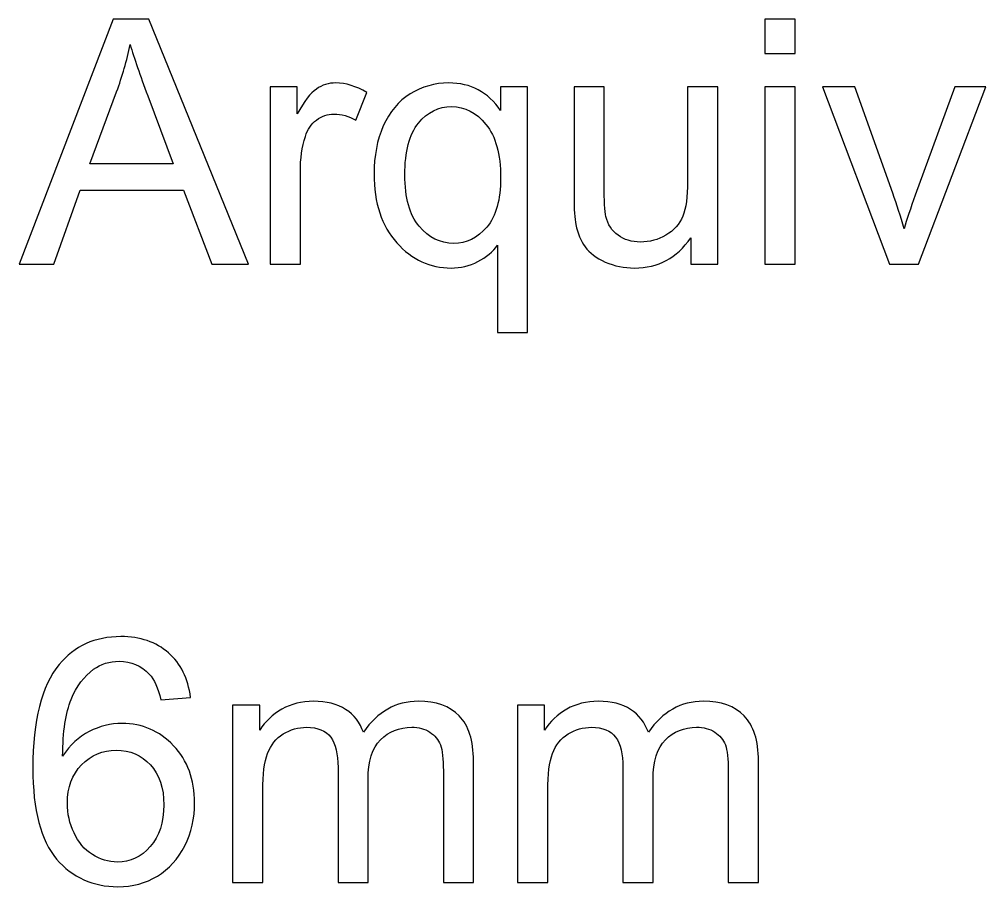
# Model space of a CAD drawing. Header units: millimetres. Extents: x -905 to 1142, y -1989 to -1170.
# Drawn here: x -851.5 to -659.6, y -1343 to -1170.8 of the extents above; entities that cross this region are included whole.
import ezdxf

# ---------------------------------------------------------------- set-up
doc = ezdxf.new("R2010")
doc.units = ezdxf.units.MM
doc.header["$MEASUREMENT"] = 0
doc.layers.add('Camada 1', color=7, linetype='Continuous')

msp = doc.modelspace()

# ---------------------------------------------------------------- linework, layer by layer
at = {"layer": 'Camada 1', "color": 250}
for points, knots in [([(-851.4624, -1219.4349), (-851.4624, -1219.4349), (-832.8083, -1170.8075), (-832.8083, -1170.8075), (-832.8083, -1170.8075), (-832.8083, -1170.8075), (-825.7338, -1170.8075), (-825.7338, -1170.8075), (-825.7338, -1170.8075), (-825.7338, -1170.8075), (-805.9365, -1219.4349), (-805.9365, -1219.4349), (-805.9365, -1219.4349), (-805.9365, -1219.4349), (-813.26, -1219.4349), (-813.26, -1219.4349), (-813.26, -1219.4349), (-813.26, -1219.4349), (-818.8857, -1204.6973), (-818.8857, -1204.6973), (-818.8857, -1204.6973), (-818.8857, -1204.6973), (-839.3621, -1204.6973), (-839.3621, -1204.6973), (-839.3621, -1204.6973), (-839.3621, -1204.6973), (-844.6369, -1219.4349), (-844.6369, -1219.4349), (-844.6369, -1219.4349), (-844.6369, -1219.4349), (-851.4624, -1219.4349), (-851.4624, -1219.4349)], [0, 0, 0, 0, 0.11111111, 0.11111111, 0.11111111, 0.11111111, 0.22222222, 0.22222222, 0.22222222, 0.22222222, 0.33333333, 0.33333333, 0.33333333, 0.33333333, 0.44444444, 0.44444444, 0.44444444, 0.44444444, 0.55555556, 0.55555556, 0.55555556, 0.55555556, 0.66666667, 0.66666667, 0.66666667, 0.66666667, 0.77777778, 0.77777778, 0.77777778, 0.77777778, 1, 1, 1, 1]), ([(-703.4184, -1177.5991), (-703.4184, -1177.5991), (-703.4184, -1170.8075), (-703.4184, -1170.8075), (-703.4184, -1170.8075), (-703.4184, -1170.8075), (-697.4418, -1170.8075), (-697.4418, -1170.8075), (-697.4418, -1170.8075), (-697.4418, -1170.8075), (-697.4418, -1177.5991), (-697.4418, -1177.5991), (-697.4418, -1177.5991), (-697.4418, -1177.5991), (-703.4184, -1177.5991), (-703.4184, -1177.5991)], [0, 0, 0, 0, 0.2, 0.2, 0.2, 0.2, 0.4, 0.4, 0.4, 0.4, 0.6, 0.6, 0.6, 0.6, 1, 1, 1, 1]), ([(-837.4718, -1199.4678), (-837.4718, -1199.4678), (-820.9005, -1199.4678), (-820.9005, -1199.4678), (-820.9005, -1199.4678), (-820.9005, -1199.4678), (-825.9715, -1185.9866), (-825.9715, -1185.9866), (-825.9715, -1185.9866), (-827.4996, -1181.8891), (-828.6542, -1178.5046), (-829.4578, -1175.8333), (-829.4578, -1175.8333), (-830.1256, -1179.0027), (-831.0199, -1182.1154), (-832.1405, -1185.1943), (-832.1405, -1185.1943), (-832.1405, -1185.1943), (-837.4718, -1199.4678), (-837.4718, -1199.4678)], [0, 0, 0, 0, 0.16666667, 0.16666667, 0.16666667, 0.16666667, 0.33333333, 0.33333333, 0.33333333, 0.33333333, 0.5, 0.5, 0.5, 0.5, 0.66666667, 0.66666667, 0.66666667, 0.66666667, 1, 1, 1, 1]), ([(-801.6465, -1219.4349), (-801.6465, -1219.4349), (-801.6465, -1184.1869), (-801.6465, -1184.1869), (-801.6465, -1184.1869), (-801.6465, -1184.1869), (-796.2812, -1184.1869), (-796.2812, -1184.1869), (-796.2812, -1184.1869), (-796.2812, -1184.1869), (-796.2812, -1189.5861), (-796.2812, -1189.5861), (-796.2812, -1189.5861), (-794.9116, -1187.0846), (-793.6438, -1185.432), (-792.4779, -1184.6396), (-792.4779, -1184.6396), (-791.3121, -1183.836), (-790.033, -1183.4398), (-788.6407, -1183.4398), (-788.6407, -1183.4398), (-786.6259, -1183.4398), (-784.5771, -1184.0737), (-782.4944, -1185.3301), (-782.4944, -1185.3301), (-782.4944, -1185.3301), (-784.6224, -1190.8426), (-784.6224, -1190.8426), (-784.6224, -1190.8426), (-786.0713, -1190.0276), (-787.5201, -1189.6201), (-788.969, -1189.6201), (-788.969, -1189.6201), (-790.2707, -1189.6201), (-791.4366, -1190.0163), (-792.4666, -1190.7973), (-792.4666, -1190.7973), (-793.4967, -1191.5783), (-794.2324, -1192.665), (-794.6739, -1194.0572), (-794.6739, -1194.0572), (-795.3417, -1196.1739), (-795.67, -1198.4943), (-795.67, -1201.0185), (-795.67, -1201.0185), (-795.67, -1201.0185), (-795.67, -1219.4349), (-795.67, -1219.4349), (-795.67, -1219.4349), (-795.67, -1219.4349), (-801.6465, -1219.4349), (-801.6465, -1219.4349)], [0, 0, 0, 0, 0.07142857, 0.07142857, 0.07142857, 0.07142857, 0.14285714, 0.14285714, 0.14285714, 0.14285714, 0.21428571, 0.21428571, 0.21428571, 0.21428571, 0.28571429, 0.28571429, 0.28571429, 0.28571429, 0.35714286, 0.35714286, 0.35714286, 0.35714286, 0.42857143, 0.42857143, 0.42857143, 0.42857143, 0.5, 0.5, 0.5, 0.5, 0.57142857, 0.57142857, 0.57142857, 0.57142857, 0.64285714, 0.64285714, 0.64285714, 0.64285714, 0.71428571, 0.71428571, 0.71428571, 0.71428571, 0.78571429, 0.78571429, 0.78571429, 0.78571429, 0.85714286, 0.85714286, 0.85714286, 0.85714286, 1, 1, 1, 1]), ([(-756.5168, -1232.95), (-756.5168, -1232.95), (-756.5168, -1215.6543), (-756.5168, -1215.6543), (-756.5168, -1215.6543), (-757.445, -1216.956), (-758.7467, -1218.0313), (-760.4106, -1218.8916), (-760.4106, -1218.8916), (-762.0745, -1219.7518), (-763.8516, -1220.182), (-765.7306, -1220.182), (-765.7306, -1220.182), (-769.9074, -1220.182), (-773.4956, -1218.518), (-776.5178, -1215.1789), (-776.5178, -1215.1789), (-779.5288, -1211.851), (-781.0342, -1207.2781), (-781.0342, -1201.4826), (-781.0342, -1201.4826), (-781.0342, -1197.951), (-780.423, -1194.7816), (-779.2005, -1191.9745), (-779.2005, -1191.9745), (-777.9667, -1189.1786), (-776.1896, -1187.0506), (-773.8578, -1185.6131), (-773.8578, -1185.6131), (-771.5261, -1184.1642), (-768.9679, -1183.4398), (-766.1834, -1183.4398), (-766.1834, -1183.4398), (-761.8255, -1183.4398), (-758.4071, -1185.2622), (-755.9055, -1188.9183), (-755.9055, -1188.9183), (-755.9055, -1188.9183), (-755.9055, -1184.1869), (-755.9055, -1184.1869), (-755.9055, -1184.1869), (-755.9055, -1184.1869), (-750.5402, -1184.1869), (-750.5402, -1184.1869), (-750.5402, -1184.1869), (-750.5402, -1184.1869), (-750.5402, -1232.95), (-750.5402, -1232.95), (-750.5402, -1232.95), (-750.5402, -1232.95), (-756.5168, -1232.95), (-756.5168, -1232.95)], [0, 0, 0, 0, 0.07142857, 0.07142857, 0.07142857, 0.07142857, 0.14285714, 0.14285714, 0.14285714, 0.14285714, 0.21428571, 0.21428571, 0.21428571, 0.21428571, 0.28571429, 0.28571429, 0.28571429, 0.28571429, 0.35714286, 0.35714286, 0.35714286, 0.35714286, 0.42857143, 0.42857143, 0.42857143, 0.42857143, 0.5, 0.5, 0.5, 0.5, 0.57142857, 0.57142857, 0.57142857, 0.57142857, 0.64285714, 0.64285714, 0.64285714, 0.64285714, 0.71428571, 0.71428571, 0.71428571, 0.71428571, 0.78571429, 0.78571429, 0.78571429, 0.78571429, 0.85714286, 0.85714286, 0.85714286, 0.85714286, 1, 1, 1, 1]), ([(-718.1673, -1219.4349), (-718.1673, -1219.4349), (-718.1673, -1214.1941), (-718.1673, -1214.1941), (-718.1673, -1214.1941), (-720.9066, -1218.1898), (-724.6193, -1220.182), (-729.3167, -1220.182), (-729.3167, -1220.182), (-731.3881, -1220.182), (-733.3237, -1219.7858), (-735.1235, -1218.9935), (-735.1235, -1218.9935), (-736.9232, -1218.1898), (-738.2589, -1217.1937), (-739.1305, -1215.9939), (-739.1305, -1215.9939), (-740.0021, -1214.7827), (-740.6133, -1213.3112), (-740.9642, -1211.568), (-740.9642, -1211.568), (-741.2019, -1210.3908), (-741.3264, -1208.5345), (-741.3264, -1205.999), (-741.3264, -1205.999), (-741.3264, -1205.999), (-741.3264, -1184.1869), (-741.3264, -1184.1869), (-741.3264, -1184.1869), (-741.3264, -1184.1869), (-735.3499, -1184.1869), (-735.3499, -1184.1869), (-735.3499, -1184.1869), (-735.3499, -1184.1869), (-735.3499, -1203.6899), (-735.3499, -1203.6899), (-735.3499, -1203.6899), (-735.3499, -1206.8027), (-735.2254, -1208.908), (-734.9877, -1209.9834), (-734.9877, -1209.9834), (-734.6141, -1211.5567), (-733.8218, -1212.7792), (-732.5993, -1213.6734), (-732.5993, -1213.6734), (-731.3881, -1214.5676), (-729.894, -1215.0204), (-728.1056, -1215.0204), (-728.1056, -1215.0204), (-726.3171, -1215.0204), (-724.6419, -1214.5676), (-723.0798, -1213.6508), (-723.0798, -1213.6508), (-721.5178, -1212.7339), (-720.4085, -1211.4775), (-719.752, -1209.9041), (-719.752, -1209.9041), (-719.1068, -1208.3307), (-718.7785, -1206.0329), (-718.7785, -1203.0334), (-718.7785, -1203.0334), (-718.7785, -1203.0334), (-718.7785, -1184.1869), (-718.7785, -1184.1869), (-718.7785, -1184.1869), (-718.7785, -1184.1869), (-712.802, -1184.1869), (-712.802, -1184.1869), (-712.802, -1184.1869), (-712.802, -1184.1869), (-712.802, -1219.4349), (-712.802, -1219.4349), (-712.802, -1219.4349), (-712.802, -1219.4349), (-718.1673, -1219.4349), (-718.1673, -1219.4349)], [0, 0, 0, 0, 0.05, 0.05, 0.05, 0.05, 0.1, 0.1, 0.1, 0.1, 0.15, 0.15, 0.15, 0.15, 0.2, 0.2, 0.2, 0.2, 0.25, 0.25, 0.25, 0.25, 0.3, 0.3, 0.3, 0.3, 0.35, 0.35, 0.35, 0.35, 0.4, 0.4, 0.4, 0.4, 0.45, 0.45, 0.45, 0.45, 0.5, 0.5, 0.5, 0.5, 0.55, 0.55, 0.55, 0.55, 0.6, 0.6, 0.6, 0.6, 0.65, 0.65, 0.65, 0.65, 0.7, 0.7, 0.7, 0.7, 0.75, 0.75, 0.75, 0.75, 0.8, 0.8, 0.8, 0.8, 0.85, 0.85, 0.85, 0.85, 0.9, 0.9, 0.9, 0.9, 1, 1, 1, 1]), ([(-703.4184, -1219.4349), (-703.4184, -1219.4349), (-703.4184, -1184.1869), (-703.4184, -1184.1869), (-703.4184, -1184.1869), (-703.4184, -1184.1869), (-697.4418, -1184.1869), (-697.4418, -1184.1869), (-697.4418, -1184.1869), (-697.4418, -1184.1869), (-697.4418, -1219.4349), (-697.4418, -1219.4349), (-697.4418, -1219.4349), (-697.4418, -1219.4349), (-703.4184, -1219.4349), (-703.4184, -1219.4349)], [0, 0, 0, 0, 0.2, 0.2, 0.2, 0.2, 0.4, 0.4, 0.4, 0.4, 0.6, 0.6, 0.6, 0.6, 1, 1, 1, 1]), ([(-678.6972, -1219.4349), (-678.6972, -1219.4349), (-691.9973, -1184.1869), (-691.9973, -1184.1869), (-691.9973, -1184.1869), (-691.9973, -1184.1869), (-685.602, -1184.1869), (-685.602, -1184.1869), (-685.602, -1184.1869), (-685.602, -1184.1869), (-678.0634, -1205.2972), (-678.0634, -1205.2972), (-678.0634, -1205.2972), (-677.2484, -1207.5724), (-676.49, -1209.9381), (-675.7995, -1212.3943), (-675.7995, -1212.3943), (-675.2675, -1210.538), (-674.5318, -1208.3081), (-673.5696, -1205.6934), (-673.5696, -1205.6934), (-673.5696, -1205.6934), (-665.7367, -1184.1869), (-665.7367, -1184.1869), (-665.7367, -1184.1869), (-665.7367, -1184.1869), (-659.6017, -1184.1869), (-659.6017, -1184.1869), (-659.6017, -1184.1869), (-659.6017, -1184.1869), (-672.9471, -1219.4349), (-672.9471, -1219.4349), (-672.9471, -1219.4349), (-672.9471, -1219.4349), (-678.6972, -1219.4349), (-678.6972, -1219.4349)], [0, 0, 0, 0, 0.1, 0.1, 0.1, 0.1, 0.2, 0.2, 0.2, 0.2, 0.3, 0.3, 0.3, 0.3, 0.4, 0.4, 0.4, 0.4, 0.5, 0.5, 0.5, 0.5, 0.6, 0.6, 0.6, 0.6, 0.7, 0.7, 0.7, 0.7, 0.8, 0.8, 0.8, 0.8, 1, 1, 1, 1]), ([(-774.9218, -1201.709), (-774.9218, -1206.2367), (-773.971, -1209.6325), (-772.0694, -1211.8963), (-772.0694, -1211.8963), (-770.1678, -1214.1601), (-767.8926, -1215.2921), (-765.2326, -1215.2921), (-765.2326, -1215.2921), (-762.6858, -1215.2921), (-760.5011, -1214.2167), (-758.6561, -1212.0661), (-758.6561, -1212.0661), (-756.8224, -1209.9041), (-755.9055, -1206.6329), (-755.9055, -1202.241), (-755.9055, -1202.241), (-755.9055, -1197.5549), (-756.879, -1194.0346), (-758.8146, -1191.6689), (-758.8146, -1191.6689), (-760.7502, -1189.3031), (-763.014, -1188.1259), (-765.6288, -1188.1259), (-765.6288, -1188.1259), (-768.2209, -1188.1259), (-770.4168, -1189.2239), (-772.2165, -1191.4198), (-772.2165, -1191.4198), (-774.0163, -1193.6158), (-774.9218, -1197.0455), (-774.9218, -1201.709)], [0, 0, 0, 0, 0.11111111, 0.11111111, 0.11111111, 0.11111111, 0.22222222, 0.22222222, 0.22222222, 0.22222222, 0.33333333, 0.33333333, 0.33333333, 0.33333333, 0.44444444, 0.44444444, 0.44444444, 0.44444444, 0.55555556, 0.55555556, 0.55555556, 0.55555556, 0.66666667, 0.66666667, 0.66666667, 0.66666667, 0.77777778, 0.77777778, 0.77777778, 0.77777778, 1, 1, 1, 1]), ([(-817.4708, -1305.4427), (-817.4708, -1305.4427), (-823.3794, -1305.9181), (-823.3794, -1305.9181), (-823.3794, -1305.9181), (-823.9114, -1303.5751), (-824.6698, -1301.8658), (-825.6546, -1300.8018), (-825.6546, -1300.8018), (-827.2732, -1299.0926), (-829.2767, -1298.2437), (-831.6537, -1298.2437), (-831.6537, -1298.2437), (-833.5667, -1298.2437), (-835.2646, -1298.7757), (-836.7248, -1299.8397), (-836.7248, -1299.8397), (-838.6037, -1301.2093), (-840.0752, -1303.2015), (-841.1732, -1305.8276), (-841.1732, -1305.8276), (-842.2598, -1308.465), (-842.8258, -1312.2116), (-842.8711, -1317.0676), (-842.8711, -1317.0676), (-841.4335, -1314.8829), (-839.6677, -1313.253), (-837.585, -1312.2003), (-837.585, -1312.2003), (-835.5023, -1311.1363), (-833.329, -1310.6043), (-831.0425, -1310.6043), (-831.0425, -1310.6043), (-827.0581, -1310.6043), (-823.6624, -1312.0758), (-820.8552, -1315.0075), (-820.8552, -1315.0075), (-818.0594, -1317.9391), (-816.6558, -1321.7198), (-816.6558, -1326.372), (-816.6558, -1326.372), (-816.6558, -1329.4281), (-817.3123, -1332.2579), (-818.6253, -1334.884), (-818.6253, -1334.884), (-819.9497, -1337.5101), (-821.7494, -1339.5136), (-824.0585, -1340.9058), (-824.0585, -1340.9058), (-826.3563, -1342.2981), (-828.9711, -1342.9999), (-831.8914, -1342.9999), (-831.8914, -1342.9999), (-836.8606, -1342.9999), (-840.9242, -1341.1662), (-844.0709, -1337.5101), (-844.0709, -1337.5101), (-847.2063, -1333.854), (-848.7797, -1327.8208), (-848.7797, -1319.422), (-848.7797, -1319.422), (-848.7797, -1310.027), (-847.0366, -1303.1902), (-843.5616, -1298.9229), (-843.5616, -1298.9229), (-840.528, -1295.2101), (-836.4418, -1293.3538), (-831.2915, -1293.3538), (-831.2915, -1293.3538), (-827.4656, -1293.3538), (-824.3189, -1294.4291), (-821.8739, -1296.5685), (-821.8739, -1296.5685), (-819.429, -1298.7078), (-817.9575, -1301.6621), (-817.4708, -1305.4427)], [0, 0, 0, 0, 0.05, 0.05, 0.05, 0.05, 0.1, 0.1, 0.1, 0.1, 0.15, 0.15, 0.15, 0.15, 0.2, 0.2, 0.2, 0.2, 0.25, 0.25, 0.25, 0.25, 0.3, 0.3, 0.3, 0.3, 0.35, 0.35, 0.35, 0.35, 0.4, 0.4, 0.4, 0.4, 0.45, 0.45, 0.45, 0.45, 0.5, 0.5, 0.5, 0.5, 0.55, 0.55, 0.55, 0.55, 0.6, 0.6, 0.6, 0.6, 0.65, 0.65, 0.65, 0.65, 0.7, 0.7, 0.7, 0.7, 0.75, 0.75, 0.75, 0.75, 0.8, 0.8, 0.8, 0.8, 0.85, 0.85, 0.85, 0.85, 0.9, 0.9, 0.9, 0.9, 1, 1, 1, 1]), ([(-809.1059, -1342.1849), (-809.1059, -1342.1849), (-809.1059, -1306.9369), (-809.1059, -1306.9369), (-809.1059, -1306.9369), (-809.1059, -1306.9369), (-803.7406, -1306.9369), (-803.7406, -1306.9369), (-803.7406, -1306.9369), (-803.7406, -1306.9369), (-803.7406, -1311.9173), (-803.7406, -1311.9173), (-803.7406, -1311.9173), (-802.6426, -1310.1968), (-801.1711, -1308.8045), (-799.3374, -1307.7632), (-799.3374, -1307.7632), (-797.5037, -1306.7105), (-795.421, -1306.1898), (-793.0779, -1306.1898), (-793.0779, -1306.1898), (-790.4745, -1306.1898), (-788.3351, -1306.7331), (-786.6712, -1307.8084), (-786.6712, -1307.8084), (-785.0073, -1308.8951), (-783.8301, -1310.4005), (-783.1509, -1312.3474), (-783.1509, -1312.3474), (-780.3438, -1308.2386), (-776.7103, -1306.1898), (-772.2279, -1306.1898), (-772.2279, -1306.1898), (-768.7189, -1306.1898), (-766.0136, -1307.1519), (-764.1346, -1309.0875), (-764.1346, -1309.0875), (-762.2443, -1311.0231), (-761.2935, -1314), (-761.2935, -1318.0184), (-761.2935, -1318.0184), (-761.2935, -1318.0184), (-761.2935, -1342.1849), (-761.2935, -1342.1849), (-761.2935, -1342.1849), (-761.2935, -1342.1849), (-767.2701, -1342.1849), (-767.2701, -1342.1849), (-767.2701, -1342.1849), (-767.2701, -1342.1849), (-767.2701, -1319.9992), (-767.2701, -1319.9992), (-767.2701, -1319.9992), (-767.2701, -1317.6222), (-767.4738, -1315.9017), (-767.8587, -1314.849), (-767.8587, -1314.849), (-768.2435, -1313.7963), (-768.9453, -1312.9587), (-769.9754, -1312.3135), (-769.9754, -1312.3135), (-770.9941, -1311.6683), (-772.1939, -1311.3514), (-773.5635, -1311.3514), (-773.5635, -1311.3514), (-776.0538, -1311.3514), (-778.1139, -1312.1777), (-779.7552, -1313.8189), (-779.7552, -1313.8189), (-781.3964, -1315.4715), (-782.2114, -1318.1089), (-782.2114, -1321.7311), (-782.2114, -1321.7311), (-782.2114, -1321.7311), (-782.2114, -1342.1849), (-782.2114, -1342.1849), (-782.2114, -1342.1849), (-782.2114, -1342.1849), (-788.188, -1342.1849), (-788.188, -1342.1849), (-788.188, -1342.1849), (-788.188, -1342.1849), (-788.188, -1319.3088), (-788.188, -1319.3088), (-788.188, -1319.3088), (-788.188, -1316.6601), (-788.6747, -1314.6679), (-789.6482, -1313.3435), (-789.6482, -1313.3435), (-790.6216, -1312.0192), (-792.2176, -1311.3514), (-794.4249, -1311.3514), (-794.4249, -1311.3514), (-796.1001, -1311.3514), (-797.6508, -1311.7928), (-799.0771, -1312.6757), (-799.0771, -1312.6757), (-800.5033, -1313.5586), (-801.5333, -1314.849), (-802.1785, -1316.5582), (-802.1785, -1316.5582), (-802.8124, -1318.2561), (-803.1293, -1320.7123), (-803.1293, -1323.9157), (-803.1293, -1323.9157), (-803.1293, -1323.9157), (-803.1293, -1342.1849), (-803.1293, -1342.1849), (-803.1293, -1342.1849), (-803.1293, -1342.1849), (-809.1059, -1342.1849), (-809.1059, -1342.1849)], [0, 0, 0, 0, 0.03448276, 0.03448276, 0.03448276, 0.03448276, 0.06896552, 0.06896552, 0.06896552, 0.06896552, 0.10344828, 0.10344828, 0.10344828, 0.10344828, 0.13793103, 0.13793103, 0.13793103, 0.13793103, 0.17241379, 0.17241379, 0.17241379, 0.17241379, 0.20689655, 0.20689655, 0.20689655, 0.20689655, 0.24137931, 0.24137931, 0.24137931, 0.24137931, 0.27586207, 0.27586207, 0.27586207, 0.27586207, 0.31034483, 0.31034483, 0.31034483, 0.31034483, 0.34482759, 0.34482759, 0.34482759, 0.34482759, 0.37931034, 0.37931034, 0.37931034, 0.37931034, 0.4137931, 0.4137931, 0.4137931, 0.4137931, 0.44827586, 0.44827586, 0.44827586, 0.44827586, 0.48275862, 0.48275862, 0.48275862, 0.48275862, 0.51724138, 0.51724138, 0.51724138, 0.51724138, 0.55172414, 0.55172414, 0.55172414, 0.55172414, 0.5862069, 0.5862069, 0.5862069, 0.5862069, 0.62068966, 0.62068966, 0.62068966, 0.62068966, 0.65517241, 0.65517241, 0.65517241, 0.65517241, 0.68965517, 0.68965517, 0.68965517, 0.68965517, 0.72413793, 0.72413793, 0.72413793, 0.72413793, 0.75862069, 0.75862069, 0.75862069, 0.75862069, 0.79310345, 0.79310345, 0.79310345, 0.79310345, 0.82758621, 0.82758621, 0.82758621, 0.82758621, 0.86206897, 0.86206897, 0.86206897, 0.86206897, 0.89655172, 0.89655172, 0.89655172, 0.89655172, 0.93103448, 0.93103448, 0.93103448, 0.93103448, 1, 1, 1, 1]), ([(-752.5325, -1342.1849), (-752.5325, -1342.1849), (-752.5325, -1306.9369), (-752.5325, -1306.9369), (-752.5325, -1306.9369), (-752.5325, -1306.9369), (-747.1672, -1306.9369), (-747.1672, -1306.9369), (-747.1672, -1306.9369), (-747.1672, -1306.9369), (-747.1672, -1311.9173), (-747.1672, -1311.9173), (-747.1672, -1311.9173), (-746.0692, -1310.1968), (-744.5977, -1308.8045), (-742.764, -1307.7632), (-742.764, -1307.7632), (-740.9303, -1306.7105), (-738.8476, -1306.1898), (-736.5045, -1306.1898), (-736.5045, -1306.1898), (-733.9011, -1306.1898), (-731.7617, -1306.7331), (-730.0978, -1307.8084), (-730.0978, -1307.8084), (-728.4339, -1308.8951), (-727.2567, -1310.4005), (-726.5775, -1312.3474), (-726.5775, -1312.3474), (-723.7704, -1308.2386), (-720.1369, -1306.1898), (-715.6545, -1306.1898), (-715.6545, -1306.1898), (-712.1455, -1306.1898), (-709.4402, -1307.1519), (-707.5612, -1309.0875), (-707.5612, -1309.0875), (-705.6709, -1311.0231), (-704.7201, -1314), (-704.7201, -1318.0184), (-704.7201, -1318.0184), (-704.7201, -1318.0184), (-704.7201, -1342.1849), (-704.7201, -1342.1849), (-704.7201, -1342.1849), (-704.7201, -1342.1849), (-710.6967, -1342.1849), (-710.6967, -1342.1849), (-710.6967, -1342.1849), (-710.6967, -1342.1849), (-710.6967, -1319.9992), (-710.6967, -1319.9992), (-710.6967, -1319.9992), (-710.6967, -1317.6222), (-710.9004, -1315.9017), (-711.2853, -1314.849), (-711.2853, -1314.849), (-711.6701, -1313.7963), (-712.3719, -1312.9587), (-713.402, -1312.3135), (-713.402, -1312.3135), (-714.4207, -1311.6683), (-715.6205, -1311.3514), (-716.9901, -1311.3514), (-716.9901, -1311.3514), (-719.4804, -1311.3514), (-721.5405, -1312.1777), (-723.1818, -1313.8189), (-723.1818, -1313.8189), (-724.823, -1315.4715), (-725.638, -1318.1089), (-725.638, -1321.7311), (-725.638, -1321.7311), (-725.638, -1321.7311), (-725.638, -1342.1849), (-725.638, -1342.1849), (-725.638, -1342.1849), (-725.638, -1342.1849), (-731.6146, -1342.1849), (-731.6146, -1342.1849), (-731.6146, -1342.1849), (-731.6146, -1342.1849), (-731.6146, -1319.3088), (-731.6146, -1319.3088), (-731.6146, -1319.3088), (-731.6146, -1316.6601), (-732.1013, -1314.6679), (-733.0748, -1313.3435), (-733.0748, -1313.3435), (-734.0482, -1312.0192), (-735.6442, -1311.3514), (-737.8515, -1311.3514), (-737.8515, -1311.3514), (-739.5267, -1311.3514), (-741.0774, -1311.7928), (-742.5037, -1312.6757), (-742.5037, -1312.6757), (-743.9299, -1313.5586), (-744.9599, -1314.849), (-745.6051, -1316.5582), (-745.6051, -1316.5582), (-746.239, -1318.2561), (-746.5559, -1320.7123), (-746.5559, -1323.9157), (-746.5559, -1323.9157), (-746.5559, -1323.9157), (-746.5559, -1342.1849), (-746.5559, -1342.1849), (-746.5559, -1342.1849), (-746.5559, -1342.1849), (-752.5325, -1342.1849), (-752.5325, -1342.1849)], [0, 0, 0, 0, 0.03448276, 0.03448276, 0.03448276, 0.03448276, 0.06896552, 0.06896552, 0.06896552, 0.06896552, 0.10344828, 0.10344828, 0.10344828, 0.10344828, 0.13793103, 0.13793103, 0.13793103, 0.13793103, 0.17241379, 0.17241379, 0.17241379, 0.17241379, 0.20689655, 0.20689655, 0.20689655, 0.20689655, 0.24137931, 0.24137931, 0.24137931, 0.24137931, 0.27586207, 0.27586207, 0.27586207, 0.27586207, 0.31034483, 0.31034483, 0.31034483, 0.31034483, 0.34482759, 0.34482759, 0.34482759, 0.34482759, 0.37931034, 0.37931034, 0.37931034, 0.37931034, 0.4137931, 0.4137931, 0.4137931, 0.4137931, 0.44827586, 0.44827586, 0.44827586, 0.44827586, 0.48275862, 0.48275862, 0.48275862, 0.48275862, 0.51724138, 0.51724138, 0.51724138, 0.51724138, 0.55172414, 0.55172414, 0.55172414, 0.55172414, 0.5862069, 0.5862069, 0.5862069, 0.5862069, 0.62068966, 0.62068966, 0.62068966, 0.62068966, 0.65517241, 0.65517241, 0.65517241, 0.65517241, 0.68965517, 0.68965517, 0.68965517, 0.68965517, 0.72413793, 0.72413793, 0.72413793, 0.72413793, 0.75862069, 0.75862069, 0.75862069, 0.75862069, 0.79310345, 0.79310345, 0.79310345, 0.79310345, 0.82758621, 0.82758621, 0.82758621, 0.82758621, 0.86206897, 0.86206897, 0.86206897, 0.86206897, 0.89655172, 0.89655172, 0.89655172, 0.89655172, 0.93103448, 0.93103448, 0.93103448, 0.93103448, 1, 1, 1, 1]), ([(-841.9203, -1326.4286), (-841.9203, -1328.4886), (-841.4788, -1330.4582), (-840.6072, -1332.3372), (-840.6072, -1332.3372), (-839.7357, -1334.2162), (-838.5132, -1335.6424), (-836.9625, -1336.6272), (-836.9625, -1336.6272), (-835.4004, -1337.6119), (-833.7478, -1338.11), (-831.9933, -1338.11), (-831.9933, -1338.11), (-829.4465, -1338.11), (-827.2732, -1337.0913), (-825.4735, -1335.0538), (-825.4735, -1335.0538), (-823.6737, -1333.0163), (-822.7682, -1330.2544), (-822.7682, -1326.7568), (-822.7682, -1326.7568), (-822.7682, -1323.395), (-823.6624, -1320.7463), (-825.4395, -1318.8107), (-825.4395, -1318.8107), (-827.2166, -1316.8751), (-829.4805, -1315.9017), (-832.231, -1315.9017), (-832.231, -1315.9017), (-834.925, -1315.9017), (-837.2228, -1316.8751), (-839.1018, -1318.8107), (-839.1018, -1318.8107), (-840.9808, -1320.7463), (-841.9203, -1323.2818), (-841.9203, -1326.4286)], [0, 0, 0, 0, 0.1, 0.1, 0.1, 0.1, 0.2, 0.2, 0.2, 0.2, 0.3, 0.3, 0.3, 0.3, 0.4, 0.4, 0.4, 0.4, 0.5, 0.5, 0.5, 0.5, 0.6, 0.6, 0.6, 0.6, 0.7, 0.7, 0.7, 0.7, 0.8, 0.8, 0.8, 0.8, 1, 1, 1, 1])]:
    msp.add_open_spline(points, degree=3, knots=knots, dxfattribs=at)

doc.saveas('drawing.dxf')
